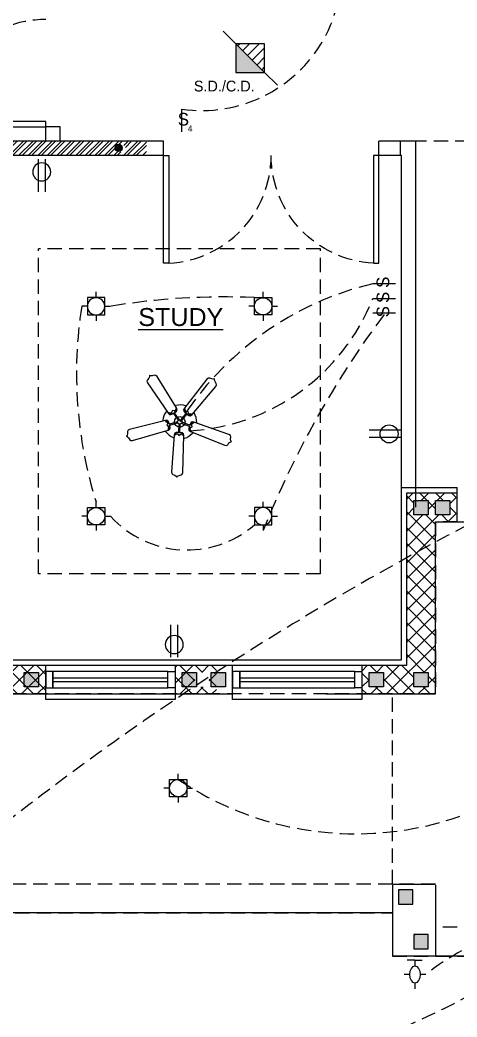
# Model space of a CAD drawing. Header units: inches. Extents: x -25328 to 8149, y -5530 to 4336.
# Drawn here: x -3087.5 to -2965.8, y 1883.8 to 2161.6 of the extents above; entities that cross this region are included whole.
import ezdxf

# ---------------------------------------------------------------- set-up
doc = ezdxf.new("R2010")
doc.units = ezdxf.units.IN
doc.header["$LTSCALE"] = 16
doc.header["$MEASUREMENT"] = 0
doc.linetypes.add('HIDDEN', pattern=[0.375, 0.25, -0.125])
doc.layers.get('0').update_dxf_attribs({"linetype": 'CONTINUOUS'})
doc.layers.add('AREA', color=7, linetype='HIDDEN', plot=False)
for name, color, linetype in [('CEILING', 8, 'CONTINUOUS'), ('CELLS', 165, 'CONTINUOUS'), ('CONC', 3, 'CONTINUOUS'), ('DIM', 5, 'CONTINUOUS'), ('DIMS', 5, 'CONTINUOUS'), ('DOORS', 1, 'CONTINUOUS'), ('DRY WALL', 8, 'CONTINUOUS'), ('ELECTRIC', 3, 'CONTINUOUS'), ('ELECTRIC LINES', 4, 'HIDDEN'), ('HATCH', 8, 'CONTINUOUS'), ('REBAR', 1, 'CONTINUOUS'), ('TEXT', 11, 'CONTINUOUS'), ('TEXT ROOM', 3, 'CONTINUOUS'), ('WALLS EXT', 6, 'CONTINUOUS'), ('WALLS INT', 6, 'CONTINUOUS'), ('WINDOWS', 1, 'CONTINUOUS')]:
    doc.layers.add(name, color=color, linetype=linetype)
doc.styles.add('ARCHM', font='ARCHM.SHX')
doc.styles.add('TEST', font='swissk.ttf', dxfattribs={"height": 4})
pattern_1 = [(45, (1329.596, 0), (-2.2097087, 2.2097087), []), (135, (1329.596, 0), (-2.2097087, -2.2097087), [])]

# ---------------------------------------------------------------- blocks, each defined once
blk = doc.blocks.new('A$C6fa36042')
at = {"layer": 'ELECTRIC'}
for p, q in [((4.3, 18.65), (4.16, 18.36)), ((4.32, 18.86), (4.3, 18.65)), ((4.54, 18.78), (4.32, 18.86)), ((4.82, 18.79), (4.54, 18.78)), ((5.21, 18.91), (4.82, 18.79)), ((5.49, 18.86), (5.21, 18.91)), ((5.71, 18.67), (5.49, 18.86)), ((9.33, 12.85), (5.71, 18.67)), ((3.91, 18.07), (3.81, 17.84)), ((3.81, 17.84), (3.92, 17.5)), ((4.16, 18.36), (3.91, 18.07)), ((3.92, 17.5), (7.81, 11.8)), ((14.95, 18.19), (10.74, 12.73)), ((12.2, 11.6), (16.62, 16.85)), ((15.24, 18.4), (14.95, 18.19)), ((15.49, 18.38), (15.24, 18.4)), ((15.84, 18.23), (15.49, 18.38)), ((16.16, 18.19), (15.84, 18.23)), ((16.37, 18.23), (16.16, 18.19)), ((16.37, 18), (16.37, 18.23)), ((16.46, 17.74), (16.37, 18)), ((16.7, 17.4), (16.46, 17.74)), ((16.62, 16.85), (16.73, 17.12)), ((16.73, 17.12), (16.7, 17.4)), ((7.81, 11.8), (8.04, 11.62)), ((7.92, 11.93), (7.89, 11.88)), ((7.89, 11.88), (8.03, 11.73)), ((8.1, 11.89), (7.92, 11.93)), ((8.03, 11.73), (8.26, 11.72)), ((8.04, 11.62), (8.28, 11.61)), ((8.34, 11.93), (8.1, 11.89)), ((8.26, 11.72), (8.75, 11.89)), ((8.28, 11.61), (8.78, 11.83)), ((8.46, 12.09), (8.34, 11.93)), ((8.56, 12.36), (8.46, 12.09)), ((8.87, 12.32), (8.56, 12.36)), ((8.75, 11.89), (8.76, 11.85)), ((8.78, 11.83), (9.6, 10.56)), ((9.07, 12.39), (8.87, 12.32)), ((8.92, 12), (9.25, 12.34)), ((8.94, 11.96), (8.92, 12)), ((8.95, 11.94), (9.31, 12.25)), ((9.78, 10.69), (8.95, 11.94)), ((9.17, 12.6), (9.07, 12.39)), ((9.2, 12.77), (9.17, 12.6)), ((9.27, 12.76), (9.2, 12.77)), ((9.25, 12.34), (9.34, 12.55)), ((9.34, 12.55), (9.27, 12.76)), ((9.31, 12.25), (9.44, 12.49)), ((9.44, 12.49), (9.33, 12.85)), ((11.06, 11.81), (10.11, 10.64)), ((10.29, 10.52), (11.22, 11.69)), ((10.74, 12.73), (10.63, 12.45)), ((10.63, 12.45), (10.7, 12.23)), ((10.7, 12.23), (11.06, 11.81)), ((10.84, 12.67), (10.74, 12.49)), ((10.74, 12.49), (10.8, 12.28)), ((10.8, 12.28), (11.11, 11.87)), ((10.89, 12.66), (10.84, 12.67)), ((10.91, 12.48), (10.89, 12.66)), ((11.02, 12.27), (10.91, 12.48)), ((11.21, 12.2), (11.02, 12.27)), ((11.11, 11.87), (11.08, 11.84)), ((11.5, 12.19), (11.21, 12.2)), ((11.22, 11.69), (11.63, 11.44)), ((11.24, 11.71), (11.26, 11.74)), ((11.26, 11.74), (11.69, 11.53)), ((11.56, 11.88), (11.5, 12.19)), ((11.69, 11.71), (11.56, 11.88)), ((11.63, 11.44), (11.89, 11.4)), ((11.92, 11.68), (11.69, 11.71)), ((11.69, 11.53), (11.92, 11.51)), ((11.89, 11.4), (12.2, 11.6)), ((12.09, 11.71), (11.92, 11.68)), ((11.92, 11.51), (12.1, 11.64)), ((12.1, 11.64), (12.09, 11.71)), ((7.27, 10.5), (0.61, 8.85)), ((7.64, 10.49), (7.27, 10.5)), ((7.33, 10.41), (7.29, 10.35)), ((7.29, 10.35), (7.45, 10.27)), ((7.55, 10.42), (7.33, 10.41)), ((7.45, 10.27), (7.62, 10.11)), ((7.62, 9.9), (7.49, 9.62)), ((7.49, 9.62), (7.71, 9.44)), ((7.73, 10.26), (7.55, 10.42)), ((7.62, 10.11), (7.62, 9.9)), ((7.83, 10.3), (7.64, 10.49)), ((7.71, 9.44), (7.83, 9.27)), ((7.95, 9.84), (7.73, 10.26)), ((7.83, 9.27), (7.8, 9.03)), ((8.01, 9.86), (7.83, 10.3)), ((7.98, 9.85), (7.95, 9.84)), ((8.01, 9.14), (7.99, 9.65)), ((7.99, 9.65), (8.04, 9.65)), ((9.45, 10.26), (8.01, 9.86)), ((8.06, 9.66), (9.52, 10.05)), ((8.12, 9.11), (8.06, 9.66)), ((9.52, 10.05), (9.45, 10.26)), ((9.6, 10.56), (9.78, 10.69)), ((9.77, 9.82), (9.7, 8.32)), ((9.98, 9.82), (9.77, 9.82)), ((9.9, 8.31), (9.98, 9.82)), ((10.11, 10.64), (10.29, 10.52)), ((10.35, 10.19), (10.28, 9.98)), ((10.28, 9.98), (11.69, 9.45)), ((11.75, 9.64), (10.35, 10.19)), ((11.69, 9.45), (11.57, 8.99)), ((11.75, 9.43), (11.68, 8.96)), ((11.71, 9.44), (11.75, 9.43)), ((12.03, 10.12), (11.75, 9.64)), ((11.82, 9.61), (11.78, 9.63)), ((12.11, 10.03), (11.82, 9.61)), ((11.97, 9.19), (12.24, 9.34)), ((12.23, 10.25), (12.03, 10.12)), ((12.3, 10.16), (12.11, 10.03)), ((12.17, 9.62), (12.18, 9.82)), ((12.24, 9.34), (12.17, 9.62)), ((12.18, 9.82), (12.34, 9.99)), ((12.53, 10.23), (12.23, 10.25)), ((12.5, 10.12), (12.3, 10.16)), ((12.34, 9.99), (12.51, 10.06)), ((12.51, 10.06), (12.5, 10.12)), ((19.02, 7.91), (12.53, 10.23)), ((0.14, 7.78), (0, 7.59)), ((0, 7.59), (0.19, 7.5)), ((0.22, 8.04), (0.14, 7.78)), ((0.19, 7.5), (0.43, 7.28)), ((0.36, 8.7), (0.22, 8.45)), ((0.22, 8.45), (0.22, 8.04)), ((0.61, 8.85), (0.36, 8.7)), ((1.17, 6.79), (7.79, 8.73)), ((7.8, 9.03), (7.7, 8.88)), ((7.7, 8.88), (7.74, 8.83)), ((7.74, 8.83), (7.93, 8.92)), ((7.79, 8.73), (8.04, 8.89)), ((7.93, 8.92), (8.01, 9.14)), ((8.04, 8.89), (8.12, 9.11)), ((8.86, 7.81), (8.37, 0.97)), ((8.98, 8.16), (8.86, 7.81)), ((9.02, 8.05), (8.96, 7.85)), ((8.96, 7.85), (9.01, 7.79)), ((9.23, 8.28), (8.98, 8.16)), ((9.01, 7.79), (9.13, 7.92)), ((9.23, 8.17), (9.02, 8.05)), ((9.13, 7.92), (9.34, 8.02)), ((9.7, 8.32), (9.23, 8.28)), ((9.7, 8.25), (9.23, 8.17)), ((9.34, 8.02), (9.54, 7.96)), ((9.54, 7.96), (9.77, 7.75)), ((9.7, 8.29), (9.7, 8.25)), ((9.77, 7.75), (10.01, 7.91)), ((9.89, 8.24), (9.9, 8.28)), ((10.38, 8.09), (9.89, 8.24)), ((10.44, 8.19), (9.9, 8.31)), ((10.01, 7.91), (10.2, 7.96)), ((10.2, 7.96), (10.42, 7.86)), ((10.57, 7.95), (10.38, 8.09)), ((10.42, 7.86), (10.54, 7.73)), ((10.62, 8.05), (10.44, 8.19)), ((10.5, 0.87), (10.7, 7.76)), ((10.54, 7.73), (10.59, 7.75)), ((10.59, 7.75), (10.57, 7.95)), ((10.7, 7.76), (10.62, 8.05)), ((11.57, 8.99), (11.61, 8.72)), ((11.61, 8.72), (11.91, 8.49)), ((11.68, 8.96), (11.73, 8.73)), ((11.73, 8.73), (11.91, 8.6)), ((11.85, 9.02), (11.97, 9.19)), ((11.89, 8.79), (11.85, 9.02)), ((11.97, 8.63), (11.89, 8.79)), ((11.91, 8.6), (11.97, 8.63)), ((11.91, 8.49), (18.27, 5.91)), ((19.31, 7.7), (19.02, 7.91)), ((19.37, 7.46), (19.31, 7.7)), ((19.33, 7.07), (19.37, 7.46)), ((0.43, 7.28), (0.62, 6.95)), ((0.62, 6.95), (0.81, 6.79)), ((0.81, 6.79), (1.17, 6.79)), ((18.27, 5.91), (18.55, 5.89)), ((18.55, 5.89), (18.81, 6.01)), ((18.81, 6.01), (19.05, 6.34)), ((19.05, 6.34), (19.27, 6.5)), ((19.27, 6.5), (19.5, 6.58)), ((19.39, 6.76), (19.33, 7.07)), ((19.5, 6.58), (19.39, 6.76)), ((8.37, 0.97), (8.43, 0.68)), ((8.43, 0.68), (8.63, 0.48)), ((8.63, 0.48), (9.02, 0.35)), ((9.02, 0.35), (9.24, 0.19)), ((9.24, 0.19), (9.38, 0)), ((9.38, 0), (9.52, 0.16)), ((9.52, 0.16), (9.8, 0.31)), ((9.8, 0.31), (10.18, 0.39)), ((10.18, 0.39), (10.39, 0.53)), ((10.39, 0.53), (10.5, 0.87))]:
    blk.add_line(p, q, dxfattribs=at)
for radius in [0.983, 0.393]:
    blk.add_circle((9.91, 10.25), radius, dxfattribs=at)
for start, end in [(69.8249, 103.765), (141.8249, 175.765), (357.8249, 31.765), (213.8249, 247.765), (285.8249, 319.765)]:
    blk.add_arc((9.91, 10.25), 3.15, start, end, dxfattribs=at)
blk = doc.blocks.new('226')
for p, q in [((0, -9.02), (0, 0)), ((2, -9.02), (2, 0))]:
    blk.add_line(p, q)
blk.add_circle((1, -5.52), 2.51)
blk = doc.blocks.new('A$C12A10692')
blk.add_line((1.14, 0), (1.14, 6.34))
at = {"style": 'ARCHM'}
blk.add_text('S', height=3.52, dxfattribs=at).set_placement((0, 1.75))
blk = doc.blocks.new('A$C79851F00')
at = {"layer": 'DOORS'}
for p, q in [((0, 1.5), (30, 1.5)), ((0, 0), (0, 1.5)), ((30, 0), (0, 0)), ((30, 1.5), (30, 0))]:
    blk.add_line(p, q, dxfattribs=at)
at = {"layer": 'DOORS', "color": 8, "linetype": 'HIDDEN'}
blk.add_arc((-0.03, -0.07), 30.07, 2.9928, 89.9448, dxfattribs=at)
blk = doc.blocks.new('CELL')
at = {"layer": 'CELLS', "linetype": 'Continuous'}
for p, q in [((-1.99, -1.89), (-1.99, 2.11)), ((-1.99, 2.11), (2.01, 2.11)), ((2.01, 2.11), (2.01, -1.89)), ((2.01, -1.89), (-1.99, -1.89))]:
    blk.add_line(p, q, dxfattribs=at)
for points in [[(-1.99, 2.11), (-1.99, -1.89), (2.01, 2.11), (-0.07, -1.89)], [(2.01, 2.11), (-0.07, -1.89), (2.01, -0.79), (1.71, -1.89)], [(2.01, -0.79), (1.71, -1.89), (2.01, -1.89)]]:
    blk.add_solid(points, dxfattribs=at)
blk = doc.blocks.new('LIGHT')
at = {"layer": 'TEXT', "linetype": 'Continuous'}
for p, q in [((0, 2.41), (0, 4)), ((-2.41, 0), (-4, 0)), ((2.41, 0), (4, 0)), ((0, -2.41), (0, -4))]:
    blk.add_line(p, q, dxfattribs=at)
blk.add_circle((0, 0), 2.41, dxfattribs=at)
blk = doc.blocks.new('CANLIGHT')
at = {"layer": 'ELECTRIC', "color": 3}
for p, q in [((-2.96, -2.14), (-2.96, 2.69)), ((-2.96, 2.69), (1.86, 2.69)), ((1.86, 2.69), (1.86, -2.14)), ((1.86, -2.14), (-2.96, -2.14))]:
    blk.add_line(p, q, dxfattribs=at)
blk.add_blockref('LIGHT', (-0.55, 0.28), dxfattribs=at)

msp = doc.modelspace()

# ---------------------------------------------------------------- hatches: boundary and pattern name
at = {"layer": 'DIMS'}
h = msp.add_hatch(dxfattribs=at)
h.set_pattern_fill('ANSI31', color=256, scale=15, style=0)
h.set_pattern_definition([(45, (9867.3095, 11704.728), (-1.32582521, 1.32582521), [])])
h.paths.add_polyline_path([(-3027.36049636, 2154.92160571), (-3019.36049636, 2154.92160571), (-3019.36049636, 2146.92160571)])
h = msp.add_hatch(dxfattribs=at)
h.set_pattern_fill('ANSI37', color=165, scale=25, style=0)
h.set_pattern_definition(pattern_1)
h.paths.add_polyline_path([(-2979.7977877, 1981.80728168), (-2992.2977877, 1981.80728168), (-2992.2977877, 1973.80728168), (-2971.7977877, 1973.80728168), (-2971.7977877, 2021.80728168), (-2965.7977877, 2021.80728168), (-2965.7977877, 2029.80728168), (-2977.2977877, 2029.80728168), (-2977.2977877, 2027.67724749), (-2973.7977877, 2027.67724749), (-2973.7977877, 2023.67724749), (-2977.7977877, 2023.67724749), (-2977.7977877, 2027.67724749), (-2977.2977877, 2027.67724749), (-2977.2977877, 2029.80728168), (-2979.7977877, 2029.80728168)])
h.paths.add_polyline_path([(-2977.7977877, 1979.80993976), (-2973.7977877, 1979.80993976), (-2973.7977877, 1975.80993976), (-2977.7977877, 1975.80993976)], flags=16)
h.paths.add_polyline_path([(-2971.7977877, 2023.67724749), (-2971.7977877, 2027.67724749), (-2967.7977877, 2027.67724749), (-2967.7977877, 2023.67724749)], flags=16)
h.paths.add_polyline_path([(-2986.2977877, 1979.80993976), (-2986.2977877, 1975.80993976), (-2990.2977877, 1975.80993976), (-2990.2977877, 1979.80993976)], flags=16)
h = msp.add_hatch(dxfattribs=at)
h.set_pattern_fill('ANSI37', color=165, scale=25, style=0)
h.set_pattern_definition(pattern_1)
h.paths.add_polyline_path([(-3102.7977877, 1979.80993976), (-3106.7977877, 1979.80993976), (-3106.7977877, 1975.80993976), (-3102.7977877, 1975.80993976)], flags=16)
h.paths.add_polyline_path([(-3080.2977877, 1973.80728168), (-3080.2977877, 1981.80728168), (-3108.7977877, 1981.80728168), (-3108.7977877, 1973.80728168)])
h = msp.add_hatch(dxfattribs=at)
h.set_pattern_fill('ANSI37', color=165, scale=25, style=0)
h.set_pattern_definition(pattern_1)
h.paths.add_polyline_path([(-3038.7977877, 1975.80993976), (-3034.7977877, 1975.80993976), (-3034.7977877, 1979.80993976), (-3038.7977877, 1979.80993976)], flags=16)
h.paths.add_polyline_path([(-3044.2977877, 1981.80728168), (-3044.2977877, 1973.80728168), (-3032.7977877, 1973.80728168), (-3032.7977877, 1981.80728168)])
at = {"layer": 'HATCH'}
h = msp.add_hatch(dxfattribs=at)
h.set_pattern_fill('STEEL', color=165, scale=15, style=0)
h.set_pattern_definition([(45, (-1827.2226, 7e-10), (-1.3258252, 1.3258252), []), (45, (-1827.2226, 0.9375), (-1.3258252, 1.3258252), [])])
h.paths.add_polyline_path([(-3102.89994741, 2126.02547401, -1), (-3100.89994741, 2126.02547401, -1)], flags=16)
h.paths.add_polyline_path([(-3058.10238781, 2125.76008177, -1), (-3060.10238781, 2125.76008177, -1)], flags=16)
h.paths.add_polyline_path([(-3052.2977877, 2127.80728168), (-3110.2977877, 2127.80728168), (-3110.2977877, 2123.80728168), (-3106.2977877, 2123.80728168), (-3052.2977877, 2123.80728168)])
at = {"layer": 'REBAR'}
msp.add_hatch(color=165, dxfattribs=at).paths.add_polyline_path([(-3059.01300216, 2125.92575946, 1), (-3061.01300216, 2125.92575946, 1)])

# ---------------------------------------------------------------- linework, layer by layer
at = {"layer": 'AREA', "color": 165}
for points in [[(-2887.7977877, 2021.80728168), (-2971.7977877, 2021.80728168), (-2971.7977877, 1973.80728168), (-3100.7977877, 1973.80728168), (-3100.7977877, 1901.80728168), (-3128.76916521, 1901.80728168), (-3128.76916521, 1885.80728168), (-3222.82641018, 1885.80728168), (-3222.82641018, 1901.80728168), (-3250.7977877, 1901.80728168), (-3250.7977877, 2537.80728168)], [(-3100.7977877, 1973.80728168), (-3100.7977877, 1912.80728168), (-2983.7977877, 1912.80728168), (-2983.7977877, 1900.80728168), (-2875.7977877, 1900.80728168), (-2875.7977877, 1912.80728168), (-2766.7977877, 1912.80728168), (-2766.7977877, 1973.80728168), (-2887.7977877, 1973.80728168), (-2887.7977877, 2021.80728168), (-2971.7977877, 2021.80728168), (-2971.7977877, 1973.80728168), (-3100.7977877, 1973.80728168)]]:
    msp.add_lwpolyline(points, dxfattribs=at)
at = {"layer": 'CEILING', "color": 165, "linetype": 'HIDDEN'}
for p, q in [((-2884.2977877, 2127.80728168), (-2977.2977877, 2127.80728168)), ((-2977.2977877, 2076.89559343), (-2977.2977877, 2127.80728168)), ((-3003.7977877, 2097.80728168), (-3082.2977877, 2097.80728168)), ((-3082.2977877, 2007.30728168), (-3082.2977877, 2097.80728168)), ((-3003.7977877, 2007.30728168), (-3003.7977877, 2097.80728168)), ((-3003.7977877, 2007.30728168), (-3082.2977877, 2007.30728168)), ((-2983.7977877, 1920.80728168), (-2983.7977877, 1973.80728168)), ((-2971.7977877, 1920.80728168), (-3100.7977877, 1920.80728168)), ((-2887.7977877, 1908.80728168), (-2971.7977877, 1908.80728168))]:
    msp.add_line(p, q, dxfattribs=at)
at = {"layer": 'CONC', "color": 165}
for p, q in [((-2983.7977877, 1920.80728168), (-2971.7977877, 1920.80728168)), ((-2983.7977877, 1920.55049988), (-2983.7977877, 1900.80728168)), ((-2971.7977877, 1920.55049988), (-2971.7977877, 1900.80728168)), ((-2983.7977877, 1912.80728168), (-3100.7977877, 1912.80728168)), ((-2875.7977877, 1900.80728168), (-2983.7977877, 1900.80728168))]:
    msp.add_line(p, q, dxfattribs=at)
at = {"layer": 'DIM', "color": 165}
for p, q in [((-3047.54795246, 2123.80728168), (-3047.54795246, 2127.80728168)), ((-2981.54795246, 2123.80728168), (-2981.54795246, 2127.80728168))]:
    msp.add_line(p, q, dxfattribs=at)
at = {"layer": 'DIMS', "color": 165}
for p, q in [((-3100.7977877, 1973.80728168), (-3033.7977877, 1973.80728168)), ((-3054.2977877, 1973.80728168), (-3038.7977877, 1973.80728168)), ((-3002.2977877, 1973.80728168), (-2986.7977877, 1973.80728168))]:
    msp.add_line(p, q, dxfattribs=at)
at = {"layer": 'DRY WALL', "color": 165}
msp.add_line((-3110.2977877, 1983.30728168), (-2981.2977877, 1983.30728168), dxfattribs=at)
at = {"layer": 'ELECTRIC', "linetype": 'Continuous'}
for p, q in [((-3027.36049636, 2154.92160571), (-3030.89603027, 2158.45713961)), ((-3019.36049636, 2146.92160571), (-3027.36049636, 2154.92160571)), ((-3027.36049636, 2154.92160571), (-3027.36049636, 2146.92160571)), ((-3019.36049636, 2154.92160571), (-3027.36049636, 2154.92160571)), ((-3019.36049636, 2146.92160571), (-3019.36049636, 2154.92160571)), ((-3027.36049636, 2146.92160571), (-3019.36049636, 2146.92160571)), ((-3019.36049636, 2146.92160571), (-3015.82496245, 2143.3860718))]:
    msp.add_line(p, q, dxfattribs=at)
at = {"layer": 'ELECTRIC'}
msp.add_line((-3042.41277665, 2130.41785891), (-3042.41277665, 2136.75962165), dxfattribs=at)
at = {"layer": 'ELECTRIC', "color": 11}
for p, q in [((-2977.50666096, 1899.65949123), (-2977.50666096, 1898.07042137)), ((-2978.9270364, 1895.65949123), (-2980.50666096, 1895.65949123)), ((-2974.50666096, 1895.65949123), (-2976.08628551, 1895.65949123)), ((-2977.50666096, 1893.2485611), (-2977.50666096, 1891.65949123))]:
    msp.add_line(p, q, dxfattribs=at)
msp.add_ellipse((-2977.50666096, 1895.65949123), major_axis=(0, -2.41093014), ratio=0.5891400273, dxfattribs=at)
at = {"layer": 'ELECTRIC', "linetype": 'Continuous'}
for points in [[(-3023.77625059, 2151.25696625), (-3027.33984523, 2152.8053103), (-3027.36049636, 2154.92160571)], [(-3019.36049636, 2146.92160571), (-3027.36049636, 2146.92160571), (-3023.77625059, 2151.25696625), (-3027.33984523, 2152.8053103)]]:
    msp.add_solid(points, dxfattribs=at)
at = {"layer": 'ELECTRIC LINES'}
for centre, radius, start, end in [((-3036.81838358, 2175.20494607), 38.85022785, 261.7206835362, 39.4006494469), ((-2968.99098382, 2002.99709932), 87.46495291, 103.4060123239, 147.7982710567), ((-3030.82930904, 1893.05482509), 191.35766255, 87.4179726793, 99.4651976395), ((-3043.57594715, 2105.50487729), 58.46075714, 273.2802028935, 338.269331571), ((-2951.09390858, 2063.15940125), 120.65367065, 171.1088900674, 197.286446647), ((-2776.08854807, 1922.50828667), 262.22936318, 143.2070346259, 158.3374941467), ((-2572.06227977, 1273.6669972), 843.22254261, 112.29708635495, 133.88441763484), ((-3041.01014512, 2042.7722743), 28.84527109, 222.4391692106, 310.6776604706), ((-2993.96764217, 2023.16022846), 88.3009499, 235.9483092059, 312.9240202217), ((-2930.00666096, 1839.25663883), 71.84380112, 51.7277186892, 128.2722813108), ((-3074.11326075, 2097.39434064), 235.70580539, 249.5181919878, 300.3544007242)]:
    msp.add_arc(centre, radius, start, end, dxfattribs=at)
at = {"layer": 'REBAR', "color": 165}
msp.add_circle((-3060.01300216, 2125.92575946), 1, dxfattribs=at)
at = {"layer": 'TEXT'}
for q in [(-2979.64352162, 1899.65949123), (-2975.48172206, 1899.65949123)]:
    msp.add_line((-2977.50666096, 1899.65949123), q, dxfattribs=at)
at = {"layer": 'WALLS EXT', "color": 165}
for p, q in [((-2981.2977877, 1983.30728168), (-2981.2977877, 2031.30728168)), ((-2981.2977877, 2031.30728168), (-2965.7977877, 2031.30728168)), ((-2965.7977877, 2021.80728168), (-2965.7977877, 2031.30728168)), ((-2979.7977877, 1981.80728168), (-2979.7977877, 2029.80728168)), ((-2979.7977877, 2029.80728168), (-2965.7977877, 2029.80728168)), ((-2971.7977877, 1973.80728168), (-2971.7977877, 2021.80728168)), ((-2971.7977877, 2021.80728168), (-2887.7977877, 2021.80728168)), ((-3108.7977877, 1981.80728168), (-2979.7977877, 1981.80728168)), ((-3100.7977877, 1973.80728168), (-3028.2977877, 1973.80728168)), ((-2992.2977877, 1973.80728168), (-2971.7977877, 1973.80728168))]:
    msp.add_line(p, q, dxfattribs=at)
at = {"layer": 'WALLS INT', "color": 165}
for p, q in [((-3080.2977877, 2127.80728168), (-3080.2977877, 2131.80728168)), ((-3076.2977877, 2131.80728168), (-3080.2977877, 2131.80728168)), ((-3076.2977877, 2127.80728168), (-3076.2977877, 2131.80728168)), ((-3056.2977877, 2127.80728168), (-3138.7977877, 2127.80728168)), ((-3047.54795246, 2127.80728168), (-3056.2977877, 2127.80728168)), ((-2977.2977877, 2127.80728168), (-2987.54795246, 2127.80728168)), ((-2987.54795246, 2123.80728168), (-2987.54795246, 2127.80728168)), ((-2977.2977877, 2025.80728168), (-2977.2977877, 2127.80728168)), ((-3047.54795246, 2123.80728168), (-3106.2977877, 2123.80728168)), ((-2981.2977877, 2123.80728168), (-2987.54795246, 2123.80728168)), ((-2981.2977877, 2025.80728168), (-2981.2977877, 2123.80728168))]:
    msp.add_line(p, q, dxfattribs=at)
at = {"layer": 'WINDOWS', "color": 165}
for p, q in [((-3075.2977877, 1980.04943533), (-3080.2977877, 1980.04943533)), ((-3080.2977877, 1980.04943533), (-3080.2977877, 1975.54943533)), ((-3046.2977877, 1980.04943533), (-3078.2977877, 1980.04943533)), ((-3078.2977877, 1977.79943533), (-3078.2977877, 1980.04943533)), ((-3078.2977877, 1980.04943533), (-3078.2977877, 1975.54943533)), ((-3078.2977877, 1978.29943533), (-3046.2977877, 1978.29943533)), ((-3078.2977877, 1975.54943533), (-3078.2977877, 1977.79943533)), ((-3046.2977877, 1977.79943533), (-3046.2977877, 1980.04943533)), ((-3046.2977877, 1975.54943533), (-3046.2977877, 1980.04943533)), ((-3046.2977877, 1980.04943533), (-3044.2977877, 1980.04943533)), ((-3046.2977877, 1975.54943533), (-3046.2977877, 1980.04943533)), ((-3044.2977877, 1980.04943533), (-3044.2977877, 1975.54943533)), ((-3023.2977877, 1980.04943533), (-3028.2977877, 1980.04943533)), ((-3028.2977877, 1980.04943533), (-3028.2977877, 1975.54943533)), ((-2994.2977877, 1980.04943533), (-3026.2977877, 1980.04943533)), ((-3026.2977877, 1977.79943533), (-3026.2977877, 1980.04943533)), ((-3026.2977877, 1980.04943533), (-3026.2977877, 1975.54943533)), ((-3026.2977877, 1978.29943533), (-2994.2977877, 1978.29943533)), ((-3026.2977877, 1975.54943533), (-3026.2977877, 1977.79943533)), ((-2994.2977877, 1977.79943533), (-2994.2977877, 1980.04943533)), ((-2994.2977877, 1975.54943533), (-2994.2977877, 1980.04943533)), ((-2994.2977877, 1980.04943533), (-2992.2977877, 1980.04943533)), ((-2994.2977877, 1975.54943533), (-2994.2977877, 1980.04943533)), ((-2992.2977877, 1980.04943533), (-2992.2977877, 1975.54943533)), ((-3080.2977877, 1975.54943533), (-3075.2977877, 1975.54943533)), ((-3078.2977877, 1977.29943533), (-3046.2977877, 1977.29943533)), ((-3078.2977877, 1975.54943533), (-3046.2977877, 1975.54943533)), ((-3044.2977877, 1975.54943533), (-3046.2977877, 1975.54943533)), ((-3028.2977877, 1975.54943533), (-3023.2977877, 1975.54943533)), ((-3026.2977877, 1977.29943533), (-2994.2977877, 1977.29943533)), ((-3026.2977877, 1975.54943533), (-2994.2977877, 1975.54943533)), ((-2992.2977877, 1975.54943533), (-2994.2977877, 1975.54943533))]:
    msp.add_line(p, q, dxfattribs=at)
for points in [[(-3044.2977877, 1981.80728168), (-3044.2977877, 1972.24976353), (-3080.2977877, 1972.24976353), (-3080.2977877, 1981.80728168)], [(-2992.2977877, 1981.80728168), (-2992.2977877, 1972.24976353), (-3028.2977877, 1972.24976353), (-3028.2977877, 1981.80728168)]]:
    msp.add_lwpolyline(points, dxfattribs=at)

# ---------------------------------------------------------------- block references
at = {"layer": 'CELLS', "color": 165, "rotation": 90.00000000000001}
for p in [(-2975.68711475, 2025.66807796), (-2969.68711475, 2025.66807796), (-3084.18711475, 1977.80077024), (-3040.18711475, 1977.80077024), (-3032.18711475, 1977.80077024), (-2988.18711475, 1977.80077024), (-2975.68711475, 1977.80077024)]:
    msp.add_blockref('CELL', p, dxfattribs=at)
at = {"layer": 'CELLS', "color": 165, "xscale": -1, "rotation": 270}
for p in [(-2980.20213002, 1917.2725839), (-2975.90846064, 1904.80077024)]:
    msp.add_blockref('CELL', p, dxfattribs=at)
at = {"layer": 'DIMS', "xscale": 1.5, "yscale": 1.5, "zscale": 1.5}
msp.add_blockref('A$C6fa36042', (-3057.87175306, 2034.23038324), dxfattribs=at)
at = {"layer": 'DOORS', "color": 165, "xscale": -1}
msp.add_blockref('A$C79851F00', (-3080.29778675, 2131.80728099), dxfattribs=at)
at = {"layer": 'DOORS', "color": 165, "rotation": 270.0000000000001}
msp.add_blockref('A$C79851F00', (-3047.54795315, 2123.80728263), dxfattribs=at)
at = {"layer": 'DOORS', "color": 165, "xscale": -1, "rotation": 90}
msp.add_blockref('A$C79851F00', (-2987.54795178, 2123.80728263), dxfattribs=at)
at = {"layer": 'ELECTRIC', "xscale": -1, "rotation": 180}
msp.add_blockref('226', (-3082.4355271, 2113.73622097), dxfattribs=at)
at = {"layer": 'ELECTRIC', "rotation": 90.00000000000001}
for p in [(-2982.92797009, 2086.93682575), (-2982.92797009, 2082.71818812), (-2982.92797009, 2078.73070807)]:
    msp.add_blockref('A$C12A10692', p, dxfattribs=at)
at = {"layer": 'ELECTRIC', "xscale": -1}
msp.add_blockref('226', (-3043.51840343, 1993.0924519), dxfattribs=at)
at = {"layer": 'TEXT', "xscale": -1, "rotation": 180}
msp.add_blockref('CANLIGHT', (-3065.74817907, 2082.08319825), dxfattribs=at)
at = {"layer": 'TEXT'}
for name, p, rotation in [('CANLIGHT', (-3020.34739633, 2082.08319825), 180.0000000000032), ('226', (-2990.21959568, 2045.26364749), 90.14868216379386), ('CANLIGHT', (-3043.96053876, 1947.86498643), 180)]:
    msp.add_blockref(name, p, dxfattribs=dict(at, rotation=rotation))
msp.add_blockref('CANLIGHT', (-3065.74817907, 2023.03136511), dxfattribs=at)
at = {"layer": 'TEXT', "xscale": -1}
msp.add_blockref('CANLIGHT', (-3020.34739633, 2023.03136511), dxfattribs=at)

# ---------------------------------------------------------------- texts
at = {"layer": 'ELECTRIC', "style": 'ARCHM'}
for s, height, p in [('S', 3.515625, (-3043.5547219, 2132.16847042)), ('4', 1.7578125, (-3040.75545035, 2130.44034577))]:
    msp.add_text(s, height=height, dxfattribs=at).set_placement(p)
at = {"layer": 'TEXT', "style": 'ARCHM'}
msp.add_text('S.D./C.D.', height=3, dxfattribs=at).set_placement((-3039.07266548, 2141.65485641))
at = {"layer": 'TEXT ROOM', "color": 165, "style": 'TEST'}
msp.add_text('%%USTUDY', height=5, dxfattribs=at).set_placement((-3054.54740899, 2076.32195595))

doc.saveas('drawing.dxf')
